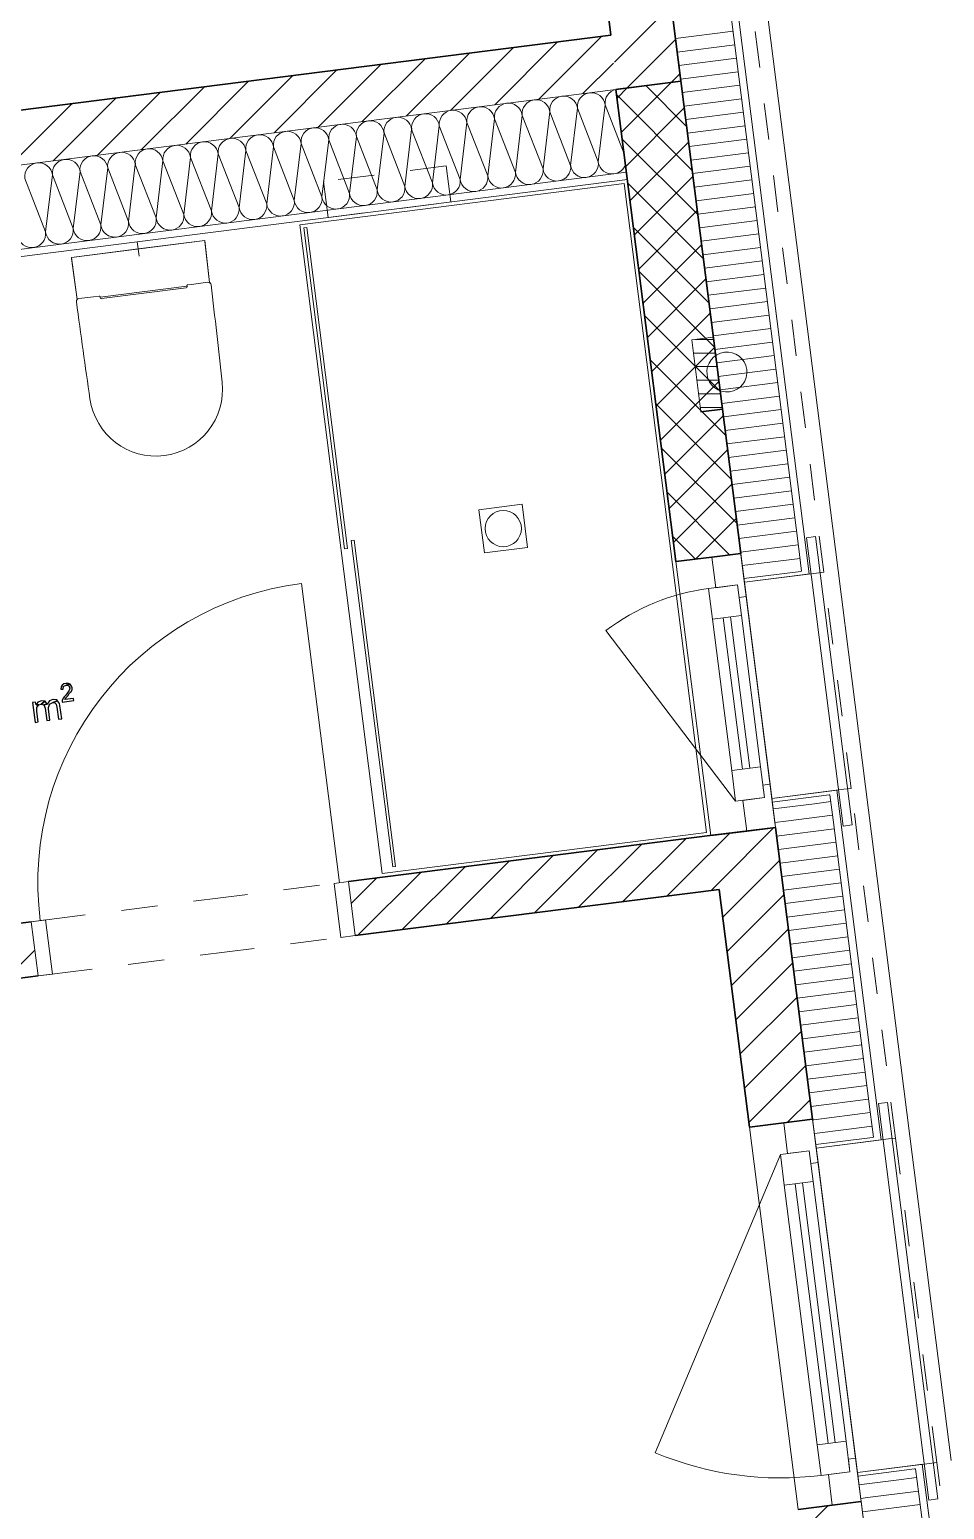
# Model space of a CAD drawing. Header units: metres. Extents: x 2713679.5 to 2713747.3, y 1226017.1 to 1226104.2.
# Drawn here: x 2713705.892 to 2713708.41, y 1226043.195 to 1226047.267 of the extents above; entities that cross this region are included whole.
import ezdxf

# ---------------------------------------------------------------- set-up
doc = ezdxf.new("R2010")
doc.units = ezdxf.units.M
doc.header["$MEASUREMENT"] = 0
for name, pattern in [('Strich 2', [0.141111, 0.070556, -0.070556]), ('Strich 2_1mm', [0.15, 0.1, -0.05]), ('Strichpunkt 3_1_1mm Achsen', [0.25, 0.15, -0.05, 0, -0.05])]:
    doc.linetypes.add(name, pattern=pattern)
doc.layers.add('plangrafiken', color=251, linetype='Continuous')
doc.layers.add('waende_stuetzen', color=250, linetype='Continuous')
doc.layers.add('texte', color=7, linetype='Continuous', true_color=0x000000)

msp = doc.modelspace()

# ---------------------------------------------------------------- linework, layer by layer
at = {"layer": 'plangrafiken', "color": 7, "linetype": 'Strich 2', "lineweight": 13}
for p, q in [((2713707.0391, 1226046.8921), (2713706.7018, 1226046.8493)), ((2713707.0517, 1226046.7929), (2713707.0391, 1226046.8921)), ((2713706.7018, 1226046.8493), (2713706.7144, 1226046.7501)), ((2713706.7144, 1226046.7501), (2713707.0517, 1226046.7929))]:
    msp.add_line(p, q, dxfattribs=at)
at = {"layer": 'plangrafiken', "color": 7, "linetype": 'Continuous', "lineweight": 13}
for p, q in [((2713707.5292, 1226046.8434), (2713706.6363, 1226046.7301)), ((2713707.7558, 1226045.0577), (2713707.5292, 1226046.8434)), ((2713706.6363, 1226046.7301), (2713706.8629, 1226044.9444)), ((2713706.6554, 1226046.7224), (2713706.6475, 1226046.7214)), ((2713706.6475, 1226046.7214), (2713706.7596, 1226045.8385)), ((2713706.7675, 1226045.8395), (2713706.6554, 1226046.7224)), ((2713706.0076, 1226046.6402), (2713706.3747, 1226046.6868)), ((2713706.3747, 1226046.6868), (2713706.1912, 1226046.6635)), ((2713706.375, 1226046.6841), (2713706.3747, 1226046.6868)), ((2713706.3747, 1226046.6868), (2713706.388, 1226046.5709)), ((2713706.388, 1226046.5709), (2713706.375, 1226046.6841)), ((2713706.1912, 1226046.6635), (2713706.0076, 1226046.6402)), ((2713706.0076, 1226046.6402), (2713706.008, 1226046.6376)), ((2713706.0238, 1226046.5247), (2713706.0076, 1226046.6402)), ((2713706.008, 1226046.6376), (2713706.0238, 1226046.5247)), ((2713706.0865, 1226046.5304), (2713706.3257, 1226046.5608)), ((2713706.3257, 1226046.5608), (2713706.3255, 1226046.5625)), ((2713706.3273, 1226046.5647), (2713706.3383, 1226046.5661)), ((2713706.3383, 1226046.5661), (2713706.3831, 1226046.5718)), ((2713706.0282, 1226046.5268), (2713706.0688, 1226046.5319)), ((2713706.0688, 1226046.5319), (2713706.084, 1226046.5339)), ((2713706.0863, 1226046.5322), (2713706.0865, 1226046.5304)), ((2713706.3233, 1226046.5563), (2713706.09, 1226046.5267)), ((2713707.7249, 1226046.4146), (2713707.7751, 1226046.4146)), ((2713707.7194, 1226046.3771), (2713707.7799, 1226046.3771)), ((2713707.7241, 1226046.3396), (2713707.7846, 1226046.3396)), ((2713707.7289, 1226046.3021), (2713707.7894, 1226046.3021)), ((2713707.7337, 1226046.2646), (2713707.7941, 1226046.2646)), ((2713707.7384, 1226046.2271), (2713707.7989, 1226046.2271)), ((2713707.248, 1226045.961), (2713707.129, 1226045.9459)), ((2713707.2631, 1226045.8419), (2713707.248, 1226045.961)), ((2713707.129, 1226045.9459), (2713707.1441, 1226045.8268)), ((2713708.0557, 1226045.8719), (2713708.0309, 1226045.8688)), ((2713708.0309, 1226045.8688), (2713708.1316, 1226045.0752)), ((2713708.1564, 1226045.0783), (2713708.0557, 1226045.8719)), ((2713706.7596, 1226045.8385), (2713706.7675, 1226045.8395)), ((2713706.7858, 1226045.862), (2713706.7779, 1226045.861)), ((2713706.7779, 1226045.861), (2713706.8918, 1226044.9632)), ((2713706.8997, 1226044.9642), (2713706.7858, 1226045.862)), ((2713707.1441, 1226045.8268), (2713707.2631, 1226045.8419)), ((2713706.8629, 1226044.9444), (2713707.7558, 1226045.0577)), ((2713708.1316, 1226045.0752), (2713708.1564, 1226045.0783)), ((2713706.8918, 1226044.9632), (2713706.8997, 1226044.9642)), ((2713708.2533, 1226044.3144), (2713708.2285, 1226044.3113)), ((2713708.2285, 1226044.3113), (2713708.367, 1226043.22)), ((2713708.3918, 1226043.2232), (2713708.2533, 1226044.3144)), ((2713708.367, 1226043.22), (2713708.3918, 1226043.2232))]:
    msp.add_line(p, q, dxfattribs=at)
at = {"layer": 'plangrafiken', "color": 144, "linetype": 'Continuous', "lineweight": 20, "true_color": 0x0082b3}
for p, q in [((2713706.1887, 1226046.6833), (2713706.1937, 1226046.6437)), ((2713706.1713, 1226046.661), (2713706.211, 1226046.666))]:
    msp.add_line(p, q, dxfattribs=at)
at = {"layer": 'plangrafiken', "color": 7, "linetype": 'Continuous', "lineweight": 18}
for p, q in [((2713707.7148, 1226046.4133), (2713707.7743, 1226046.4209)), ((2713707.74, 1226046.2149), (2713707.7148, 1226046.4133)), ((2713707.7743, 1226046.4209), (2713707.7995, 1226046.2225))]:
    msp.add_line(p, q, dxfattribs=at)
at = {"layer": 'plangrafiken', "color": 7, "linetype": 'Continuous', "lineweight": 35}
msp.add_line((2713707.74, 1226046.2149), (2713707.7995, 1226046.2225), dxfattribs=at)
at = {"layer": 'plangrafiken', "color": 7, "linetype": 'Continuous', "lineweight": 13}
msp.add_circle((2713707.1961, 1226045.8939), 0.05, dxfattribs=at)
for centre, radius, start, end in [((2713706.3229, 1226046.5592), 0.00298, 276.6469, 6.505), ((2713706.3275, 1226046.5628), 0.002, 97.2326, 186.2737), ((2713706.3841, 1226046.5639), 0.008, 6.7498, 97.2326), ((2713706.3841, 1226046.5639), 0.008, 6.7498, 61.2541), ((2713676.5968, 1226043.0384), 30.0032, 6.23467, 6.74985), ((2713706.0292, 1226046.5189), 0.008, 97.2326, 187.7153), ((2713706.0292, 1226046.5189), 0.008, 133.2013, 187.7153), ((2713735.7529, 1226050.5457), 30.0032, 187.7153, 188.23048), ((2713706.0843, 1226046.5319), 0.002, 7.7686, 97.2326), ((2713706.0896, 1226046.5296), 0.00298, 187.9601, 277.8183), ((2713706.2402, 1226046.2769), 0.1834, 188.2305, 6.2347)]:
    msp.add_arc(centre, radius, start, end, dxfattribs=at)
at = {"layer": 'plangrafiken', "color": 7, "linetype": 'Continuous', "lineweight": 18}
for start, end in [(97.2326, 277.2326), (277.2326, 97.2326)]:
    msp.add_arc((2713707.8117, 1226046.3248), 0.055, start, end, dxfattribs=at)
at = {"layer": 'plangrafiken', "color": 7, "linetype": 'Continuous', "lineweight": 13}
for centre, start_param, end_param in [((2713706.3272, 1226046.5497), 0.698501, 0.81567), ((2713706.0878, 1226046.5193), 5.467516, 5.584684)]:
    msp.add_ellipse(centre, major_axis=(-0.0018, 0.0144), ratio=0.008727, start_param=start_param, end_param=end_param, dxfattribs=at)
at = {"layer": 'texte'}
for points in [[(2713705.9919, 1226045.468), (2713705.9869, 1226045.4668), (2713705.982, 1226045.4631), (2713705.9795, 1226045.4581), (2713705.9783, 1226045.452), (2713705.9845, 1226045.452), (2713705.9845, 1226045.4532), (2713705.9857, 1226045.4594), (2713705.9869, 1226045.4606), (2713705.9931, 1226045.4631), (2713706.0042, 1226045.4656), (2713705.9993, 1226045.468)], [(2713706.0042, 1226045.4656), (2713705.9931, 1226045.4631), (2713705.9944, 1226045.4631), (2713705.9993, 1226045.4618), (2713706.0005, 1226045.4606), (2713706.003, 1226045.4557), (2713706.003, 1226045.4544), (2713706.0018, 1226045.4482), (2713706.0005, 1226045.447), (2713705.9968, 1226045.4421), (2713705.9919, 1226045.4359), (2713705.9882, 1226045.4322), (2713705.9845, 1226045.4272), (2713705.9845, 1226045.4272), (2713705.982, 1226045.421), (2713705.982, 1226045.4161), (2713706.0141, 1226045.421), (2713706.0129, 1226045.426), (2713705.9894, 1226045.4235), (2713705.9919, 1226045.4272), (2713705.9919, 1226045.4285), (2713705.9981, 1226045.4334), (2713706.0018, 1226045.4396), (2713706.0055, 1226045.4433), (2713706.0067, 1226045.4445), (2713706.0092, 1226045.4507), (2713706.0092, 1226045.4557), (2713706.008, 1226045.4606)], [(2713705.9251, 1226045.4198), (2713705.9251, 1226045.4198), (2713705.9152, 1226045.4161), (2713705.9103, 1226045.4087), (2713705.9177, 1226045.4087), (2713705.9239, 1226045.4111), (2713705.935, 1226045.4186), (2713705.935, 1226045.4186)], [(2713705.935, 1226045.4186), (2713705.9239, 1226045.4111), (2713705.9313, 1226045.4087), (2713705.9412, 1226045.4111)], [(2713705.9573, 1226045.4235), (2713705.956, 1226045.4235), (2713705.9474, 1226045.4198), (2713705.9412, 1226045.4111), (2713705.9313, 1226045.4087), (2713705.935, 1226045.4), (2713705.9399, 1226045.3654), (2713705.9486, 1226045.3666), (2713705.9449, 1226045.3975), (2713705.9449, 1226045.4013), (2713705.9474, 1226045.4099), (2713705.9474, 1226045.4111), (2713705.956, 1226045.4149), (2713705.9696, 1226045.4198), (2713705.9672, 1226045.4223)], [(2713705.9696, 1226045.4198), (2713705.956, 1226045.4149), (2713705.961, 1226045.4149), (2713705.9659, 1226045.4111), (2713705.9672, 1226045.4025), (2713705.9721, 1226045.3691), (2713705.9808, 1226045.3703), (2713705.9758, 1226045.4074), (2713705.9746, 1226045.4124)], [(2713705.909, 1226045.4161), (2713705.9004, 1226045.4149), (2713705.9078, 1226045.3604), (2713705.9165, 1226045.3617), (2713705.9127, 1226045.3901), (2713705.9127, 1226045.3926), (2713705.9127, 1226045.4013), (2713705.9177, 1226045.4087), (2713705.9103, 1226045.4087)]]:
    msp.add_lwpolyline(points, close=True, dxfattribs=at)
at = {"layer": 'waende_stuetzen', "color": 7, "linetype": 'Continuous', "lineweight": 18}
for p, q in [((2713709.0295, 1226036.5302), (2713707.2411, 1226050.6222)), ((2713708.0475, 1226044.2682), (2713707.2411, 1226050.6222)), ((2713707.8499, 1226045.8257), (2713707.2411, 1226050.6222)), ((2713708.0385, 1226045.769), (2713707.7464, 1226048.0705)), ((2713708.0086, 1226045.8458), (2713707.7366, 1226047.9886)), ((2713710.8808, 1226021.9422), (2713707.5779, 1226047.9685)), ((2713707.5064, 1226047.1026), (2713704.3368, 1226046.7003)), ((2713704.3657, 1226046.4722), (2713707.5353, 1226046.8744)), ((2713704.3683, 1226046.4523), (2713707.5378, 1226046.8546)), ((2713707.5378, 1226046.8546), (2713707.5353, 1226046.8744)), ((2713707.8599, 1226045.7463), (2713707.8499, 1226045.8257)), ((2713707.8587, 1226045.7562), (2713707.8499, 1226045.8257)), ((2713708.0174, 1226045.7764), (2713708.0086, 1226045.8458)), ((2713707.8587, 1226045.7562), (2713708.0149, 1226045.776)), ((2713707.8599, 1226045.7463), (2713707.8587, 1226045.7562)), ((2713708.0583, 1226045.7715), (2713707.8599, 1226045.7463)), ((2713707.8599, 1226045.7463), (2713708.0187, 1226045.7664)), ((2713708.0149, 1226045.776), (2713708.0174, 1226045.7764)), ((2713708.0385, 1226045.769), (2713708.0187, 1226045.7664)), ((2713708.0782, 1226045.774), (2713708.0583, 1226045.7715)), ((2713708.1339, 1226045.1763), (2713707.9355, 1226045.1511)), ((2713708.1537, 1226045.1788), (2713708.1339, 1226045.1763)), ((2713708.0942, 1226045.1712), (2713707.9355, 1226045.1511)), ((2713707.9355, 1226045.1511), (2713707.9455, 1226045.0717)), ((2713707.9355, 1226045.1511), (2713707.9367, 1226045.1412)), ((2713708.093, 1226045.161), (2713707.9367, 1226045.1412)), ((2713707.9367, 1226045.1412), (2713707.9455, 1226045.0717)), ((2713708.093, 1226045.161), (2713708.0954, 1226045.1613)), ((2713708.114, 1226045.1737), (2713708.0942, 1226045.1712)), ((2713708.1043, 1226045.0919), (2713708.0954, 1226045.1613)), ((2713708.2362, 1226044.2115), (2713708.114, 1226045.1737)), ((2713710.8808, 1226021.9422), (2713707.9455, 1226045.0717)), ((2713708.2062, 1226044.2883), (2713708.1043, 1226045.0919)), ((2713708.2151, 1226044.2189), (2713708.2062, 1226044.2883)), ((2713708.0576, 1226044.1888), (2713708.0475, 1226044.2682)), ((2713708.0563, 1226044.1987), (2713708.0475, 1226044.2682)), ((2713708.0563, 1226044.1987), (2713708.2126, 1226044.2185)), ((2713708.0576, 1226044.1888), (2713708.0563, 1226044.1987)), ((2713708.256, 1226044.214), (2713708.0576, 1226044.1888)), ((2713708.0576, 1226044.1888), (2713708.2163, 1226044.2089)), ((2713708.2126, 1226044.2185), (2713708.2151, 1226044.2189)), ((2713708.2362, 1226044.2115), (2713708.2163, 1226044.2089)), ((2713708.2758, 1226044.2165), (2713708.256, 1226044.214)), ((2713708.3693, 1226043.3211), (2713708.1709, 1226043.296)), ((2713708.3296, 1226043.3161), (2713708.1709, 1226043.296)), ((2713708.3284, 1226043.3059), (2713708.1721, 1226043.286)), ((2713708.3284, 1226043.3059), (2713708.3309, 1226043.3062)), ((2713708.3495, 1226043.3186), (2713708.3296, 1226043.3161)), ((2713708.3397, 1226043.2367), (2713708.3309, 1226043.3062)), ((2713708.5591, 1226041.6669), (2713708.3495, 1226043.3186)), ((2713708.3891, 1226043.3236), (2713708.3693, 1226043.3211)), ((2713708.1709, 1226043.296), (2713708.181, 1226043.2166)), ((2713708.1709, 1226043.296), (2713708.1721, 1226043.286)), ((2713708.1721, 1226043.286), (2713708.181, 1226043.2166)), ((2713708.5292, 1226041.7437), (2713708.3397, 1226043.2367)), ((2713708.3704, 1226041.7236), (2713708.181, 1226043.2166))]:
    msp.add_line(p, q, dxfattribs=at)
at = {"layer": 'waende_stuetzen', "color": 7, "linetype": 'Strich 2_1mm', "lineweight": 13}
for p, q in [((2713708.0782, 1226045.774), (2713707.7861, 1226048.0755)), ((2713708.1537, 1226045.1788), (2713708.0782, 1226045.774)), ((2713708.2758, 1226044.2165), (2713708.1537, 1226045.1788)), ((2713708.3891, 1226043.3236), (2713708.2758, 1226044.2165)), ((2713708.5988, 1226041.6719), (2713708.3891, 1226043.3236))]:
    msp.add_line(p, q, dxfattribs=at)
at = {"layer": 'waende_stuetzen', "color": 7, "linetype": 'Continuous', "lineweight": 13}
for p, q in [((2713708.1179, 1226045.779), (2713707.8258, 1226048.0806)), ((2713707.8599, 1226045.7463), (2713707.5678, 1226048.0478)), ((2713707.5353, 1226046.8744), (2713707.5064, 1226047.1026)), ((2713707.3816, 1226046.8935), (2713707.4004, 1226047.0505)), ((2713707.4577, 1226046.9032), (2713707.4004, 1226047.0505)), ((2713707.4577, 1226046.9032), (2713707.4764, 1226047.0601)), ((2713707.5288, 1226046.9255), (2713707.4764, 1226047.0601)), ((2713707.0774, 1226046.8549), (2713707.0961, 1226047.0119)), ((2713707.1535, 1226046.8646), (2713707.0961, 1226047.0119)), ((2713707.1535, 1226046.8646), (2713707.1722, 1226047.0215)), ((2713707.2295, 1226046.8742), (2713707.1722, 1226047.0215)), ((2713707.2295, 1226046.8742), (2713707.2483, 1226047.0312)), ((2713707.3056, 1226046.8839), (2713707.2483, 1226047.0312)), ((2713707.3056, 1226046.8839), (2713707.3243, 1226047.0408)), ((2713707.3816, 1226046.8935), (2713707.3243, 1226047.0408)), ((2713706.7732, 1226046.8163), (2713706.7919, 1226046.9733)), ((2713706.8493, 1226046.826), (2713706.7919, 1226046.9733)), ((2713706.8493, 1226046.826), (2713706.868, 1226046.9829)), ((2713706.9253, 1226046.8356), (2713706.868, 1226046.9829)), ((2713706.9253, 1226046.8356), (2713706.944, 1226046.9926)), ((2713707.0014, 1226046.8453), (2713706.944, 1226046.9926)), ((2713707.0014, 1226046.8453), (2713707.0201, 1226047.0022)), ((2713707.0774, 1226046.8549), (2713707.0201, 1226047.0022)), ((2713706.3929, 1226046.7681), (2713706.4116, 1226046.925)), ((2713706.469, 1226046.7777), (2713706.4116, 1226046.925)), ((2713706.469, 1226046.7777), (2713706.4877, 1226046.9347)), ((2713706.545, 1226046.7874), (2713706.4877, 1226046.9347)), ((2713706.545, 1226046.7874), (2713706.5637, 1226046.9443)), ((2713706.6211, 1226046.797), (2713706.5637, 1226046.9443)), ((2713706.6211, 1226046.797), (2713706.6398, 1226046.954)), ((2713706.6971, 1226046.8067), (2713706.6398, 1226046.954)), ((2713706.6971, 1226046.8067), (2713706.7159, 1226046.9636)), ((2713706.7732, 1226046.8163), (2713706.7159, 1226046.9636)), ((2713706.0887, 1226046.7295), (2713706.1074, 1226046.8864)), ((2713706.1647, 1226046.7391), (2713706.1074, 1226046.8864)), ((2713706.1647, 1226046.7391), (2713706.1835, 1226046.8961)), ((2713706.2408, 1226046.7488), (2713706.1835, 1226046.8961)), ((2713706.2408, 1226046.7488), (2713706.2595, 1226046.9057)), ((2713706.3169, 1226046.7584), (2713706.2595, 1226046.9057)), ((2713706.3169, 1226046.7584), (2713706.3356, 1226046.9154)), ((2713706.3929, 1226046.7681), (2713706.3356, 1226046.9154)), ((2713705.9366, 1226046.7102), (2713705.8792, 1226046.8574)), ((2713705.9366, 1226046.7102), (2713705.9553, 1226046.8671)), ((2713706.0126, 1226046.7198), (2713705.9553, 1226046.8671)), ((2713706.0126, 1226046.7198), (2713706.0314, 1226046.8767)), ((2713706.0887, 1226046.7295), (2713706.0314, 1226046.8767)), ((2713707.865, 1226045.7066), (2713707.8499, 1226045.8257)), ((2713707.6713, 1226045.803), (2713707.767, 1226045.049)), ((2713707.7705, 1226045.8156), (2713707.7812, 1226045.7313)), ((2713707.9355, 1226045.1511), (2713707.8599, 1226045.7463)), ((2713708.1934, 1226045.1838), (2713708.1179, 1226045.779)), ((2713706.7452, 1226044.9194), (2713706.6407, 1226045.7428)), ((2713707.8407, 1226045.7388), (2713707.7613, 1226045.7287)), ((2713707.7613, 1226045.7287), (2713707.7721, 1226045.6444)), ((2713707.7812, 1226045.7313), (2713707.8407, 1226045.7388)), ((2713707.8407, 1226045.7388), (2713707.8451, 1226045.7041)), ((2713707.8514, 1226045.6545), (2713707.8407, 1226045.7388)), ((2713707.8451, 1226045.7041), (2713707.865, 1226045.7066)), ((2713707.9304, 1226045.1908), (2713707.865, 1226045.7066)), ((2713707.7721, 1226045.6444), (2713707.8514, 1226045.6545)), ((2713707.7721, 1226045.6444), (2713707.8249, 1226045.2278)), ((2713707.8018, 1226045.6482), (2713707.8547, 1226045.2315)), ((2713707.8745, 1226045.2341), (2713707.8217, 1226045.6507)), ((2713707.9043, 1226045.2378), (2713707.8514, 1226045.6545)), ((2713707.8356, 1226045.1434), (2713707.4786, 1226045.6132)), ((2713707.9043, 1226045.2378), (2713707.8249, 1226045.2278)), ((2713707.8249, 1226045.2278), (2713707.8356, 1226045.1434)), ((2713707.915, 1226045.1535), (2713707.9043, 1226045.2378)), ((2713707.9304, 1226045.1908), (2713707.9106, 1226045.1882)), ((2713707.9106, 1226045.1882), (2713707.915, 1226045.1535)), ((2713707.9455, 1226045.0717), (2713707.9304, 1226045.1908)), ((2713708.3155, 1226044.2215), (2713708.1934, 1226045.1838)), ((2713707.8356, 1226045.1434), (2713707.915, 1226045.1535)), ((2713707.915, 1226045.1535), (2713707.8555, 1226045.146)), ((2713707.8555, 1226045.146), (2713707.8662, 1226045.0616)), ((2713708.0576, 1226044.1888), (2713707.9355, 1226045.1511)), ((2713706.77, 1226044.9225), (2713706.7303, 1226044.9175)), ((2713706.7303, 1226044.9175), (2713706.7492, 1226044.7687)), ((2713706.7888, 1226044.7737), (2713706.77, 1226044.9225)), ((2713705.9366, 1226044.8168), (2713705.897, 1226044.8117)), ((2713705.897, 1226044.8117), (2713705.9158, 1226044.6629)), ((2713705.9555, 1226044.668), (2713705.9366, 1226044.8168)), ((2713706.7492, 1226044.7687), (2713706.7888, 1226044.7737)), ((2713705.9158, 1226044.6629), (2713705.9555, 1226044.668)), ((2713708.0074, 1226043.1946), (2713707.8739, 1226044.2461)), ((2713707.9788, 1226044.1738), (2713707.9681, 1226044.2581)), ((2713708.0475, 1226044.2682), (2713708.0626, 1226044.1491)), ((2713708.4288, 1226043.3287), (2713708.3155, 1226044.2215)), ((2713707.959, 1226044.1712), (2713707.6146, 1226043.3506)), ((2713707.959, 1226044.1712), (2713708.0384, 1226044.1813)), ((2713707.9697, 1226044.0869), (2713707.959, 1226044.1712)), ((2713708.0384, 1226044.1813), (2713707.9788, 1226044.1738)), ((2713708.0428, 1226044.1466), (2713708.0384, 1226044.1813)), ((2713708.0384, 1226044.1813), (2713708.0491, 1226044.097)), ((2713708.1709, 1226043.296), (2713708.0576, 1226044.1888)), ((2713708.0626, 1226044.1491), (2713708.0428, 1226044.1466)), ((2713708.0626, 1226044.1491), (2713708.1659, 1226043.3356)), ((2713708.0491, 1226044.097), (2713707.9697, 1226044.0869)), ((2713708.0604, 1226043.3726), (2713707.9697, 1226044.0869)), ((2713708.0901, 1226043.3764), (2713707.9995, 1226044.0907)), ((2713708.0193, 1226044.0932), (2713708.11, 1226043.3789)), ((2713708.0491, 1226044.097), (2713708.1397, 1226043.3827)), ((2713708.0604, 1226043.3726), (2713708.1397, 1226043.3827)), ((2713708.1397, 1226043.3827), (2713708.1504, 1226043.2984)), ((2713708.0711, 1226043.2883), (2713708.0604, 1226043.3726)), ((2713708.146, 1226043.3331), (2713708.1659, 1226043.3356)), ((2713708.1504, 1226043.2984), (2713708.146, 1226043.3331)), ((2713708.1659, 1226043.3356), (2713708.181, 1226043.2166)), ((2713708.1504, 1226043.2984), (2713708.0711, 1226043.2883)), ((2713708.0909, 1226043.2908), (2713708.1504, 1226043.2984)), ((2713708.1016, 1226043.2065), (2713708.0909, 1226043.2908)), ((2713708.3805, 1226041.6442), (2713708.1709, 1226043.296))]:
    msp.add_line(p, q, dxfattribs=at)
at = {"layer": 'waende_stuetzen', "color": 7, "linetype": 'Continuous', "lineweight": 35}
for p, q in [((2713707.4043, 1226047.9464), (2713707.4924, 1226047.252)), ((2713707.5779, 1226047.9685), (2713707.8499, 1226045.8257)), ((2713707.4924, 1226047.252), (2713704.1691, 1226046.8303)), ((2713707.6849, 1226047.1252), (2713707.5064, 1226047.1026)), ((2713707.5064, 1226047.1026), (2713707.6713, 1226045.803)), ((2713707.6849, 1226047.1252), (2713707.5113, 1226047.1032)), ((2713707.8499, 1226045.8257), (2713707.7705, 1226045.8156)), ((2713707.7705, 1226045.8156), (2713707.6713, 1226045.803)), ((2713707.8662, 1226045.0616), (2713707.767, 1226045.049)), ((2713707.9455, 1226045.0717), (2713707.7719, 1226045.0497)), ((2713707.9455, 1226045.0717), (2713707.8662, 1226045.0616)), ((2713707.9455, 1226045.0717), (2713708.0475, 1226044.2682)), ((2713707.7719, 1226045.0497), (2713706.77, 1226044.9225)), ((2713706.7888, 1226044.7737), (2713707.7908, 1226044.9009)), ((2713707.7908, 1226044.9009), (2713707.8739, 1226044.2461)), ((2713705.897, 1226044.8117), (2713704.5974, 1226044.6468)), ((2713704.6163, 1226044.498), (2713705.9158, 1226044.6629)), ((2713707.9681, 1226044.2581), (2713707.8739, 1226044.2461)), ((2713708.0475, 1226044.2682), (2713707.9681, 1226044.2581)), ((2713708.1016, 1226043.2065), (2713708.0074, 1226043.1946)), ((2713708.181, 1226043.2166), (2713708.1016, 1226043.2065))]:
    msp.add_line(p, q, dxfattribs=at)
at = {"layer": 'waende_stuetzen', "color": 18, "linetype": 'Continuous', "lineweight": 0, "true_color": 0x000000}
for p, q in [((2713707.5019, 1226047.1774), (2713707.6584, 1226047.3339)), ((2713707.8287, 1226047.2629), (2713707.67, 1226047.2427)), ((2713707.0511, 1226047.0448), (2713707.2243, 1226047.218)), ((2713707.1726, 1226047.0602), (2713707.3458, 1226047.2334)), ((2713707.2941, 1226047.0756), (2713707.4673, 1226047.2488)), ((2713707.5371, 1226047.1065), (2713707.6704, 1226047.2398)), ((2713707.8335, 1226047.2257), (2713707.6747, 1226047.2055)), ((2713706.6867, 1226046.9986), (2713706.8599, 1226047.1717)), ((2713706.8082, 1226047.014), (2713706.9813, 1226047.1871)), ((2713706.9296, 1226047.0294), (2713707.1028, 1226047.2026)), ((2713707.4156, 1226047.0911), (2713707.4996, 1226047.1751)), ((2713707.8382, 1226047.1885), (2713707.6795, 1226047.1683)), ((2713706.4437, 1226046.9677), (2713706.6169, 1226047.1409)), ((2713706.5652, 1226046.9831), (2713706.7384, 1226047.1563)), ((2713707.6585, 1226047.1219), (2713707.6823, 1226047.1457)), ((2713707.8429, 1226047.1513), (2713707.6842, 1226047.1311)), ((2713706.0793, 1226046.9215), (2713706.2524, 1226047.0946)), ((2713706.2007, 1226046.9369), (2713706.3739, 1226047.1101)), ((2713706.3222, 1226046.9523), (2713706.4954, 1226047.1255)), ((2713707.5094, 1226047.0788), (2713707.5371, 1226047.1065)), ((2713707.5213, 1226046.9847), (2713707.6585, 1226047.1219)), ((2713707.7007, 1226047.0009), (2713707.5886, 1226047.113)), ((2713707.6853, 1226047.1223), (2713707.6827, 1226047.125)), ((2713707.8476, 1226047.1141), (2713707.6889, 1226047.0939)), ((2713705.8363, 1226046.8906), (2713706.0095, 1226047.0638)), ((2713705.9578, 1226046.906), (2713706.131, 1226047.0792)), ((2713707.7161, 1226046.8794), (2713707.5083, 1226047.0872)), ((2713707.5333, 1226046.8906), (2713707.6943, 1226047.0516)), ((2713707.8523, 1226047.0769), (2713707.6936, 1226047.0567)), ((2713707.8571, 1226047.0397), (2713707.6983, 1226047.0195)), ((2713707.7315, 1226046.7579), (2713707.5237, 1226046.9657)), ((2713707.8618, 1226047.0025), (2713707.7031, 1226046.9823)), ((2713707.5452, 1226046.7964), (2713707.7062, 1226046.9574)), ((2713707.8665, 1226046.9653), (2713707.7078, 1226046.9451)), ((2713707.8712, 1226046.9281), (2713707.7125, 1226046.9079)), ((2713707.876, 1226046.8909), (2713707.7172, 1226046.8707)), ((2713707.747, 1226046.6364), (2713707.5391, 1226046.8442)), ((2713707.5572, 1226046.7023), (2713707.7182, 1226046.8633)), ((2713707.8807, 1226046.8537), (2713707.7219, 1226046.8335)), ((2713707.8854, 1226046.8165), (2713707.7267, 1226046.7963)), ((2713707.5691, 1226046.6082), (2713707.7301, 1226046.7692)), ((2713707.8901, 1226046.7793), (2713707.7314, 1226046.7591)), ((2713707.7624, 1226046.5149), (2713707.5546, 1226046.7227)), ((2713707.8948, 1226046.742), (2713707.7361, 1226046.7219)), ((2713707.8996, 1226046.7048), (2713707.7408, 1226046.6847)), ((2713707.581, 1226046.5141), (2713707.7421, 1226046.6751)), ((2713707.9043, 1226046.6676), (2713707.7456, 1226046.6475)), ((2713707.7778, 1226046.3934), (2713707.57, 1226046.6013)), ((2713707.909, 1226046.6304), (2713707.7503, 1226046.6103)), ((2713707.593, 1226046.4199), (2713707.754, 1226046.581)), ((2713707.9137, 1226046.5932), (2713707.755, 1226046.5731)), ((2713707.9184, 1226046.556), (2713707.7597, 1226046.5359)), ((2713707.9232, 1226046.5188), (2713707.7644, 1226046.4987)), ((2713707.7932, 1226046.272), (2713707.5854, 1226046.4798)), ((2713707.6049, 1226046.3258), (2713707.7659, 1226046.4868)), ((2713707.9279, 1226046.4816), (2713707.7692, 1226046.4615)), ((2713707.9326, 1226046.4444), (2713707.7739, 1226046.4243)), ((2713707.9373, 1226046.4072), (2713707.7786, 1226046.3871)), ((2713707.8086, 1226046.1505), (2713707.6008, 1226046.3583)), ((2713707.6169, 1226046.2317), (2713707.7779, 1226046.3927)), ((2713707.9421, 1226046.37), (2713707.7833, 1226046.3499)), ((2713707.9468, 1226046.3328), (2713707.788, 1226046.3127)), ((2713707.6288, 1226046.1376), (2713707.7898, 1226046.2986)), ((2713707.9515, 1226046.2956), (2713707.7928, 1226046.2755)), ((2713707.824, 1226046.029), (2713707.6162, 1226046.2368)), ((2713707.9562, 1226046.2584), (2713707.7975, 1226046.2383)), ((2713707.6408, 1226046.0435), (2713707.8018, 1226046.2045)), ((2713707.9609, 1226046.2212), (2713707.8022, 1226046.2011)), ((2713707.9657, 1226046.184), (2713707.8069, 1226046.1639)), ((2713707.8395, 1226045.9075), (2713707.6316, 1226046.1153)), ((2713707.9704, 1226046.1468), (2713707.8117, 1226046.1267)), ((2713707.6527, 1226045.9493), (2713707.8137, 1226046.1103)), ((2713707.9751, 1226046.1096), (2713707.8164, 1226046.0895)), ((2713707.9798, 1226046.0724), (2713707.8211, 1226046.0523)), ((2713707.9845, 1226046.0352), (2713707.8258, 1226046.0151)), ((2713707.8191, 1226045.8218), (2713707.6471, 1226045.9938)), ((2713707.6647, 1226045.8552), (2713707.8257, 1226046.0162)), ((2713707.9893, 1226045.998), (2713707.8305, 1226045.9779)), ((2713707.994, 1226045.9608), (2713707.8353, 1226045.9407)), ((2713707.7254, 1226045.8099), (2713707.8376, 1226045.9221)), ((2713707.9987, 1226045.9236), (2713707.84, 1226045.9035)), ((2713707.725, 1226045.8098), (2713707.6625, 1226045.8724)), ((2713708.0034, 1226045.8864), (2713707.8447, 1226045.8663)), ((2713707.8469, 1226045.8253), (2713707.8496, 1226045.828)), ((2713708.0081, 1226045.8492), (2713707.8494, 1226045.8291)), ((2713707.9302, 1226045.8015), (2713707.8541, 1226045.7919)), ((2713708.0129, 1226045.812), (2713707.9302, 1226045.8015)), ((2713708.0528, 1226045.1367), (2713707.9391, 1226045.1222)), ((2713708.0978, 1226045.1424), (2713708.0528, 1226045.1367)), ((2713708.1026, 1226045.1052), (2713707.9738, 1226045.0888)), ((2713707.7766, 1226045.0126), (2713707.8198, 1226045.0557)), ((2713707.7886, 1226044.9185), (2713707.9413, 1226045.0712)), ((2713707.9738, 1226045.0888), (2713707.9438, 1226045.085)), ((2713708.1073, 1226045.068), (2713707.9486, 1226045.0478)), ((2713707.4036, 1226044.8517), (2713707.5768, 1226045.0249)), ((2713707.5251, 1226044.8672), (2713707.6983, 1226045.0403)), ((2713707.6466, 1226044.8826), (2713707.7766, 1226045.0126)), ((2713708.112, 1226045.0308), (2713707.9533, 1226045.0106)), ((2713707.0392, 1226044.8055), (2713707.2124, 1226044.9787)), ((2713707.1607, 1226044.8209), (2713707.3339, 1226044.9941)), ((2713707.2822, 1226044.8363), (2713707.4553, 1226045.0095)), ((2713707.8005, 1226044.8244), (2713707.9571, 1226044.9809)), ((2713708.1167, 1226044.9936), (2713707.958, 1226044.9734)), ((2713706.7776, 1226044.8621), (2713706.8479, 1226044.9324)), ((2713706.7962, 1226044.7746), (2713706.9694, 1226044.9478)), ((2713706.9177, 1226044.7901), (2713707.0909, 1226044.9632)), ((2713708.1215, 1226044.9564), (2713707.9627, 1226044.9362)), ((2713707.7681, 1226044.898), (2713707.7886, 1226044.9185)), ((2713708.1262, 1226044.9192), (2713707.9674, 1226044.899)), ((2713707.8125, 1226044.7302), (2713707.969, 1226044.8868)), ((2713708.1309, 1226044.882), (2713707.9722, 1226044.8618)), ((2713708.1356, 1226044.8448), (2713707.9769, 1226044.8246)), ((2713708.1403, 1226044.8076), (2713707.9816, 1226044.7874)), ((2713707.8244, 1226044.6361), (2713707.9809, 1226044.7926)), ((2713708.1451, 1226044.7704), (2713707.9863, 1226044.7502)), ((2713705.8244, 1226044.6513), (2713705.9069, 1226044.7338)), ((2713708.1498, 1226044.7332), (2713707.9911, 1226044.713)), ((2713707.8364, 1226044.542), (2713707.9929, 1226044.6985)), ((2713708.1545, 1226044.696), (2713707.9958, 1226044.6758)), ((2713708.1592, 1226044.6588), (2713708.0005, 1226044.6386)), ((2713707.8483, 1226044.4479), (2713708.0048, 1226044.6044)), ((2713708.1639, 1226044.6216), (2713708.0052, 1226044.6014)), ((2713708.1687, 1226044.5844), (2713708.0099, 1226044.5642)), ((2713708.1734, 1226044.5472), (2713708.0147, 1226044.527)), ((2713707.8602, 1226044.3537), (2713708.0168, 1226044.5103)), ((2713708.1781, 1226044.51), (2713708.0194, 1226044.4898)), ((2713708.1828, 1226044.4727), (2713708.0241, 1226044.4526)), ((2713707.8722, 1226044.2596), (2713708.0287, 1226044.4162)), ((2713708.1876, 1226044.4355), (2713708.0288, 1226044.4154)), ((2713708.1923, 1226044.3983), (2713708.0335, 1226044.3782)), ((2713708.197, 1226044.3611), (2713708.0383, 1226044.341)), ((2713707.978, 1226044.2593), (2713708.0407, 1226044.322)), ((2713708.2017, 1226044.3239), (2713708.043, 1226044.3038)), ((2713708.2064, 1226044.2867), (2713708.0512, 1226044.267)), ((2713708.0512, 1226044.267), (2713708.0477, 1226044.2666)), ((2713708.1396, 1226044.2405), (2713708.0524, 1226044.2294)), ((2713708.2112, 1226044.2495), (2713708.1396, 1226044.2405)), ((2713708.2777, 1226043.2752), (2713708.1752, 1226043.2622)), ((2713708.3339, 1226043.2823), (2713708.2777, 1226043.2752)), ((2713708.1987, 1226043.2273), (2713708.1799, 1226043.225)), ((2713708.3386, 1226043.2451), (2713708.1987, 1226043.2273)), ((2713708.0155, 1226043.1302), (2713708.0905, 1226043.2051)), ((2713708.3433, 1226043.2079), (2713708.1846, 1226043.1878))]:
    msp.add_line(p, q, dxfattribs=at)
at = {"layer": 'waende_stuetzen', "color": 7, "linetype": 'Strichpunkt 3_1_1mm Achsen', "lineweight": 13}
for p, q in [((2713705.897, 1226044.8117), (2713706.77, 1226044.9225)), ((2713705.9158, 1226044.6629), (2713706.7888, 1226044.7737))]:
    msp.add_line(p, q, dxfattribs=at)
at = {"layer": 'waende_stuetzen', "color": 7, "linetype": 'Continuous', "lineweight": 13}
for centre, radius, start, end in [((2713707.4384, 1226047.0553), 0.0383, 97.2326, 187.2326), ((2713707.4384, 1226047.0553), 0.0383, 7.2326, 97.2326), ((2713707.5145, 1226047.065), 0.0383, 102.1666, 187.2326), ((2713707.1342, 1226047.0167), 0.0383, 97.2326, 187.2326), ((2713707.1342, 1226047.0167), 0.0383, 7.2326, 97.2326), ((2713707.2102, 1226047.0264), 0.0383, 97.2326, 187.2326), ((2713707.2102, 1226047.0264), 0.0383, 7.2326, 97.2326), ((2713707.2863, 1226047.036), 0.0383, 97.2326, 187.2326), ((2713707.2863, 1226047.036), 0.0383, 7.2326, 97.2326), ((2713707.3623, 1226047.0457), 0.0383, 97.2326, 187.2326), ((2713707.3623, 1226047.0457), 0.0383, 7.2326, 97.2326), ((2713706.7539, 1226046.9684), 0.0383, 97.2326, 187.2326), ((2713706.7539, 1226046.9684), 0.0383, 7.2326, 97.2326), ((2713706.8299, 1226046.9781), 0.0383, 97.2326, 187.2326), ((2713706.8299, 1226046.9781), 0.0383, 7.2326, 97.2326), ((2713706.906, 1226046.9877), 0.0383, 97.2326, 187.2326), ((2713706.906, 1226046.9877), 0.0383, 7.2326, 97.2326), ((2713706.9821, 1226046.9974), 0.0383, 97.2326, 187.2326), ((2713706.9821, 1226046.9974), 0.0383, 7.2326, 97.2326), ((2713707.0581, 1226047.007), 0.0383, 97.2326, 187.2326), ((2713707.0581, 1226047.007), 0.0383, 7.2326, 97.2326), ((2713706.4497, 1226046.9298), 0.0383, 97.2326, 187.2326), ((2713706.4497, 1226046.9298), 0.0383, 7.2326, 97.2326), ((2713706.5257, 1226046.9395), 0.0383, 97.2326, 187.2326), ((2713706.5257, 1226046.9395), 0.0383, 7.2326, 97.2326), ((2713706.6018, 1226046.9491), 0.0383, 97.2326, 187.2326), ((2713706.6018, 1226046.9491), 0.0383, 7.2326, 97.2326), ((2713706.6778, 1226046.9588), 0.0383, 97.2326, 187.2326), ((2713706.6778, 1226046.9588), 0.0383, 7.2326, 97.2326), ((2713706.1454, 1226046.8912), 0.0383, 97.2326, 187.2326), ((2713706.1454, 1226046.8912), 0.0383, 7.2326, 97.2326), ((2713706.2215, 1226046.9009), 0.0383, 97.2326, 187.2326), ((2713706.2215, 1226046.9009), 0.0383, 7.2326, 97.2326), ((2713706.2975, 1226046.9105), 0.0383, 97.2326, 187.2326), ((2713706.2975, 1226046.9105), 0.0383, 7.2326, 97.2326), ((2713706.3736, 1226046.9202), 0.0383, 97.2326, 187.2326), ((2713706.3736, 1226046.9202), 0.0383, 7.2326, 97.2326), ((2713705.9173, 1226046.8623), 0.0383, 97.2326, 187.2326), ((2713705.9173, 1226046.8623), 0.0383, 7.2326, 97.2326), ((2713705.9933, 1226046.8719), 0.0383, 97.2326, 187.2326), ((2713705.9933, 1226046.8719), 0.0383, 7.2326, 97.2326), ((2713706.0694, 1226046.8816), 0.0383, 97.2326, 187.2326), ((2713706.0694, 1226046.8816), 0.0383, 7.2326, 97.2326), ((2713707.3436, 1226046.8887), 0.0383, 277.2326, 7.2326), ((2713707.4197, 1226046.8984), 0.0383, 187.2326, 277.2326), ((2713707.4197, 1226046.8984), 0.0383, 277.2326, 7.2326), ((2713707.4957, 1226046.908), 0.0383, 187.2326, 277.2326), ((2713707.4957, 1226046.908), 0.0383, 277.2326, 343.2955), ((2713706.9633, 1226046.8405), 0.0383, 277.2326, 7.2326), ((2713707.0394, 1226046.8501), 0.0383, 187.2326, 277.2326), ((2713707.0394, 1226046.8501), 0.0383, 277.2326, 7.2326), ((2713707.1154, 1226046.8598), 0.0383, 187.2326, 277.2326), ((2713707.1154, 1226046.8598), 0.0383, 277.2326, 7.2326), ((2713707.1915, 1226046.8694), 0.0383, 187.2326, 277.2326), ((2713707.1915, 1226046.8694), 0.0383, 277.2326, 7.2326), ((2713707.2676, 1226046.8791), 0.0383, 187.2326, 277.2326), ((2713707.2676, 1226046.8791), 0.0383, 277.2326, 7.2326), ((2713707.3436, 1226046.8887), 0.0383, 187.2326, 277.2326), ((2713706.6591, 1226046.8018), 0.0383, 277.2326, 7.2326), ((2713706.7352, 1226046.8115), 0.0383, 187.2326, 277.2326), ((2713706.7352, 1226046.8115), 0.0383, 277.2326, 7.2326), ((2713706.8112, 1226046.8212), 0.0383, 187.2326, 277.2326), ((2713706.8112, 1226046.8212), 0.0383, 277.2326, 7.2326), ((2713706.8873, 1226046.8308), 0.0383, 187.2326, 277.2326), ((2713706.8873, 1226046.8308), 0.0383, 277.2326, 7.2326), ((2713706.9633, 1226046.8405), 0.0383, 187.2326, 277.2326), ((2713706.3549, 1226046.7632), 0.0383, 277.2326, 7.2326), ((2713706.4309, 1226046.7729), 0.0383, 187.2326, 277.2326), ((2713706.4309, 1226046.7729), 0.0383, 277.2326, 7.2326), ((2713706.507, 1226046.7825), 0.0383, 187.2326, 277.2326), ((2713706.507, 1226046.7825), 0.0383, 277.2326, 7.2326), ((2713706.5831, 1226046.7922), 0.0383, 187.2326, 277.2326), ((2713706.5831, 1226046.7922), 0.0383, 277.2326, 7.2326), ((2713706.6591, 1226046.8018), 0.0383, 187.2326, 277.2326), ((2713706.0507, 1226046.7246), 0.0383, 277.2326, 7.2326), ((2713706.1267, 1226046.7343), 0.0383, 187.2326, 277.2326), ((2713706.1267, 1226046.7343), 0.0383, 277.2326, 7.2326), ((2713706.2028, 1226046.7439), 0.0383, 187.2326, 277.2326), ((2713706.2028, 1226046.7439), 0.0383, 277.2326, 7.2326), ((2713706.2788, 1226046.7536), 0.0383, 187.2326, 277.2326), ((2713706.2788, 1226046.7536), 0.0383, 277.2326, 7.2326), ((2713706.3549, 1226046.7632), 0.0383, 187.2326, 277.2326), ((2713705.8985, 1226046.7053), 0.0383, 187.2326, 277.2326), ((2713705.8985, 1226046.7053), 0.0383, 277.2326, 7.2326), ((2713705.9746, 1226046.715), 0.0383, 187.2326, 277.2326), ((2713705.9746, 1226046.715), 0.0383, 277.2326, 7.2326), ((2713706.0507, 1226046.7246), 0.0383, 187.2326, 277.2326), ((2713706.7452, 1226044.9194), 0.83, 97.2326, 187.2326), ((2713707.8356, 1226045.1434), 0.59, 97.2326, 127.2326), ((2713707.959, 1226044.1712), 0.89, 247.2326, 277.2326)]:
    msp.add_arc(centre, radius, start, end, dxfattribs=at)

doc.saveas('drawing.dxf')
